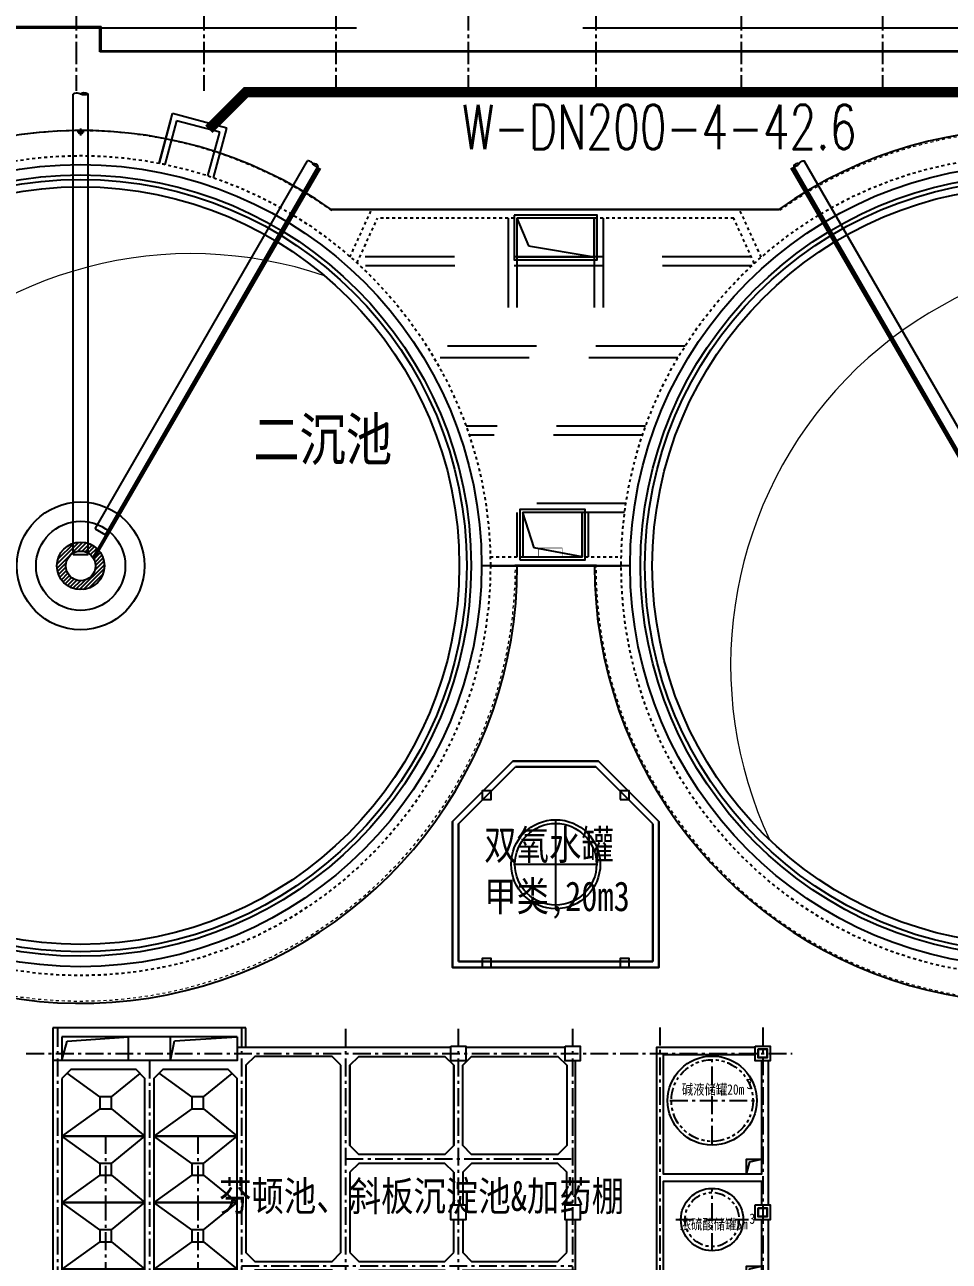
# Model space of a CAD drawing. Header units: metres. Extents: x 497246 to 997717, y 2998582 to 5998198.
# Drawn here: x 497587.37 to 497618.5, y 2998918.17 to 2998959.79 of the extents above; entities that cross this region are included whole.
import ezdxf
from ezdxf.enums import TextEntityAlignment as Align

# ---------------------------------------------------------------- set-up
doc = ezdxf.new("R2010")
doc.units = ezdxf.units.M
doc.header["$LTSCALE"] = 1000
for name, pattern in [('14', [1.6, 1, -0.25, 0.1, -0.25, 0, 0, 0, 0]), ('CENTER', [2, 1.25, -0.25, 0.25, -0.25]), ('CENTER2', [1.125, 0.75, -0.125, 0.125, -0.125]), ('CENTRE', [1.125, 0.75, -0.125, 0.125, -0.125]), ('CONTINOUS', [0]), ('DASHED', [19.05, 12.7, -6.35]), ('HIDDEN', [0.375, 0.25, -0.125]), ('L2', [5, 3, -2]), ('PHANTOM', [2.5, 1.25, -0.25, 0.25, -0.25, 0.25, -0.25]), ('虚线', [2, 1, -1])]:
    doc.linetypes.add(name, pattern=pattern)
doc.layers.get('0').update_dxf_attribs({"linetype": 'CONTINUOUS'})
doc.layers.get('Defpoints').update_dxf_attribs({"linetype": 'CONTINUOUS'})
for name, color, linetype in [('1', 1, 'CENTER'), ('4N', 3, 'CONTINUOUS'), ('BEAM', 4, 'DASHED'), ('DIM_ELEV', 3, 'CONTINUOUS'), ('P15', 8, 'CONTINUOUS'), ('PIPE-污水', 2, 'CONTINUOUS'), ('PUB_TEXT', 7, 'CONTINUOUS'), ('埋件', 2, 'CONTINUOUS'), ('挡墙护坡', 5, 'CONTINUOUS'), ('文字说明', 3, 'CONTINUOUS'), ('水池', 211, 'CONTINUOUS'), ('污水标注', 211, 'CONTINUOUS')]:
    doc.layers.add(name, color=color, linetype=linetype)
for name, color, linetype, lineweight in [('1轮廓实线层', 4, 'CONTINUOUS', 18), ('2', 6, '虚线', 18), ('3中心线层', 7, 'CENTER', 25), ('A01设备', 5, 'CONTINUOUS', 25), ('AM_0', 7, 'CONTINUOUS', 50), ('SM-栏杆', 21, 'FENCELINE1', 15), ('中心线', 1, 'CENTER2', 15), ('细线', 7, 'CONTINUOUS', 18)]:
    doc.layers.add(name, color=color, linetype=linetype, lineweight=lineweight)
doc.styles.add('-黑体', font='simhei.ttf', dxfattribs={"width": 0.8})
doc.styles.add('HZTXT', font='txt', dxfattribs={"width": 0.7, "bigfont": 'HZTXT'})
doc.styles.add('TG_LINETYPE', font='SIMPLEX', dxfattribs={"width": 0.8, "height": 3, "bigfont": 'HZTXT'})
doc.linetypes.add('FENCELINE1', pattern='A,6.35,-2.54,[133,ltypeshp.shx,S=2.54,R=0,X=-2.54,Y=0],-2.54,25.4', length=36.83)
doc.linetypes.add('TG_W', pattern='A,2,-0.3,["W",TG_LINETYPE,S=0.1,R=0,X=-0.23,Y=-0.15],0', length=2.3)

# ---------------------------------------------------------------- blocks, each defined once
blk = doc.blocks.new('BW-7944578', base_point=(574451, -245310))
at = {"layer": '水池'}
blk.add_lwpolyline([(590851, -244510), (575251, -244510), (575251, -203810)], dxfattribs=at)
at = {"layer": '水池', "color": 0}
for points in [[(623151, -203810), (623151, -245310), (590851, -245310)], [(590851, -245310), (590851, -244510)]]:
    blk.add_lwpolyline(points, dxfattribs=at)
at = {"layer": '水池', "linetype": 'DASHED', "ltscale": 1.2}
for points in [[(622351, -203810), (622351, -244510), (598651, -244510)], [(598951, -244510), (590851, -244510)]]:
    blk.add_lwpolyline(points, dxfattribs=at)
blk = doc.blocks.new('A$C23F639D3')
at = {"layer": 'SM-栏杆', "linetype": 'ByBlock', "ltscale": 0.2}
for p, q in [((-32250, 850), (-47500, 850)), ((-32250, 850), (-32250, 50)), ((-32250, 50), (-60, 50))]:
    blk.add_line(p, q, dxfattribs=at)
blk = doc.blocks.new('567GFHNFDEW53')
at = {"layer": '3中心线层', "color": 1, "linetype": 'CENTRE', "ltscale": 0.001}
for p, q in [((497170.283, 2998959.5), (497170.283, 2998909.475)), ((497174.583, 2998959.5), (497174.583, 2998909.475)), ((497179.033, 2998959.5), (497179.033, 2998909.475)), ((497183.483, 2998959.5), (497183.483, 2998909.475)), ((497187.783, 2998959.5), (497187.783, 2998909.475)), ((497192.683, 2998959.5), (497192.683, 2998909.475)), ((497197.433, 2998959.5), (497197.433, 2998909.475))]:
    blk.add_line(p, q, dxfattribs=at)
at = {"xscale": 0.001, "yscale": 0.001, "zscale": 0.001}
for name, p in [('BW-7944578', (497154.683, 2998910.785)), ('A$C23F639D3', (497203.383, 2998910.785))]:
    blk.add_blockref(name, p, dxfattribs=at)
blk = doc.blocks.new('56756YUFHDS')
for points in [[(929453, 524410), (928953, 524410), (928953, 524910), (929453, 524910)], [(929453, 520810), (928953, 520810), (928953, 521310), (929453, 521310)]]:
    blk.add_lwpolyline(points, close=True)
for points in [[(928953, 524410), (929057, 524817), (929453, 524910)], [(928953, 520810), (929057, 521217), (929453, 521310)]]:
    blk.add_lwpolyline(points)
at = {"layer": '1轮廓实线层', "linetype": 'ByBlock', "lineweight": -3}
for p, q in [((912093, 529330), (905593, 529330)), ((905593, 529330), (905593, 528230)), ((905893, 529030), (905893, 528230)), ((905893, 529030), (905893, 528230)), ((911793, 529030), (905893, 529030)), ((908133, 528230), (908133, 529030)), ((909553, 528230), (909553, 529030)), ((911793, 529030), (911793, 528230)), ((912093, 528670), (912093, 529330))]:
    blk.add_line(p, q, dxfattribs=at)
for centre, radius in [((927793, 526883), 1500), ((927790, 522879), 1050)]:
    blk.add_circle(centre, radius, dxfattribs=at)
at = {"layer": '1轮廓实线层', "color": 252, "linetype": 'PHANTOM', "lineweight": -3, "ltscale": 0.3, "true_color": 0x939598}
for centre, radius in [((927793, 526883), 1375), ((927790, 522879), 910)]:
    blk.add_circle(centre, radius, dxfattribs=at)
at = {"layer": '4N', "linetype": 'ByBlock', "lineweight": -3}
for p, q in [((907168, 527010), (906067, 527804)), ((907568, 527010), (908528, 527795)), ((910268, 527010), (909167, 527804)), ((910668, 527010), (911628, 527795)), ((907168, 526610), (905893, 525690)), ((907568, 526610), (908693, 525690)), ((910268, 526610), (908993, 525690)), ((910668, 526610), (911793, 525690)), ((907168, 524770), (905893, 525690)), ((907568, 524770), (908693, 525690)), ((910268, 524770), (908993, 525690)), ((910668, 524770), (911793, 525690)), ((907168, 524370), (905893, 523450)), ((907568, 524370), (908693, 523450)), ((910268, 524370), (908993, 523450)), ((910668, 524370), (911793, 523450)), ((907168, 522530), (905893, 523450)), ((907568, 522530), (908693, 523450)), ((910268, 522530), (908993, 523450)), ((910668, 522530), (911793, 523450)), ((907168, 522130), (905893, 521210)), ((907568, 522130), (908693, 521210)), ((910268, 522130), (908993, 521210)), ((910668, 522130), (911793, 521210)), ((907168, 520290), (905893, 521210)), ((907568, 520290), (908693, 521210)), ((910268, 520290), (908993, 521210)), ((910668, 520290), (911793, 521210)), ((907168, 519890), (906067, 519096)), ((907568, 519890), (908528, 519105)), ((910268, 519890), (909167, 519096)), ((910668, 519890), (911628, 519105))]:
    blk.add_line(p, q, dxfattribs=at)
for points in [[(908393, 527930), (906193, 527930)], [(911493, 527930), (909293, 527930)], [(905893, 527630), (905893, 525690), (908693, 525690), (908693, 527630)], [(908993, 527630), (908993, 525690), (911793, 525690), (911793, 527630)], [(908693, 519270), (908693, 521210), (905893, 521210), (905893, 519270)], [(911793, 519270), (911793, 521210), (908993, 521210), (908993, 519270)], [(906193, 518970), (908393, 518970)], [(909293, 518970), (911493, 518970)]]:
    blk.add_lwpolyline(points, dxfattribs=at)
for points in [[(907168, 526610), (907568, 526610), (907568, 527010), (907168, 527010)], [(910268, 526610), (910668, 526610), (910668, 527010), (910268, 527010)], [(905893, 523450), (908693, 523450), (908693, 525690), (905893, 525690)], [(908993, 523450), (911793, 523450), (911793, 525690), (908993, 525690)], [(907168, 524370), (907568, 524370), (907568, 524770), (907168, 524770)], [(910268, 524370), (910668, 524370), (910668, 524770), (910268, 524770)], [(905893, 521210), (908693, 521210), (908693, 523450), (905893, 523450)], [(908993, 521210), (911793, 521210), (911793, 523450), (908993, 523450)], [(907168, 522130), (907568, 522130), (907568, 522530), (907168, 522530)], [(910268, 522130), (910668, 522130), (910668, 522530), (910268, 522530)], [(907168, 519890), (907568, 519890), (907568, 520290), (907168, 520290)], [(910268, 519890), (910668, 519890), (910668, 520290), (910268, 520290)]]:
    blk.add_lwpolyline(points, close=True, dxfattribs=at)
at = {"layer": 'AM_0', "color": 10, "linetype": '14', "lineweight": -3, "ltscale": 0.6}
for p, q in [((905743, 529298), (905743, 516896)), ((911943, 529298), (911943, 516896)), ((915443, 529298), (915443, 516896)), ((919243, 529298), (919243, 516896)), ((923093, 529298), (923093, 516896)), ((926033, 529339), (926033, 516896)), ((929493, 529339), (929493, 516896)), ((904695, 528470), (930483, 528470)), ((908843, 528230), (908843, 516896)), ((927793, 525429), (927793, 528337)), ((926372, 526883), (929214, 526883)), ((907368, 525690), (907368, 523450)), ((910468, 525690), (910468, 523450)), ((915443, 524920), (923093, 524920)), ((927790, 521826), (927790, 523933)), ((907368, 523450), (907368, 521210)), ((910468, 523450), (910468, 521210)), ((926567, 522879), (929012, 522879)), ((907368, 521210), (907368, 518170)), ((910468, 521210), (910468, 518170)), ((911943, 521320), (923093, 521320)), ((904695, 517770), (930483, 517770))]:
    blk.add_line(p, q, dxfattribs=at)
at = {"layer": 'DIM_ELEV', "color": 0}
for p, q in [((906073, 528884), (908133, 529030)), ((909684, 528895), (911793, 529030)), ((905893, 528230), (906073, 528884)), ((909553, 528230), (909684, 528895))]:
    blk.add_line(p, q, dxfattribs=at)
at = {"layer": '水池'}
for p, q in [((915893, 524770), (915593, 524470)), ((915593, 524470), (915593, 521770)), ((918793, 524770), (915893, 524770)), ((919093, 524470), (918793, 524770)), ((919093, 524470), (919093, 523370)), ((919093, 523370), (919093, 524470)), ((919093, 521770), (919093, 522870)), ((915593, 521770), (915893, 521470)), ((918793, 521470), (919093, 521770)), ((915893, 521470), (918793, 521470))]:
    blk.add_line(p, q, dxfattribs=at)
for points in [[(918993, 528670), (911793, 528670), (911793, 528230), (905593, 528230), (905593, 518670), (911793, 518670), (911793, 517570), (918993, 517570)], [(922843, 528670), (919875, 528670), (919875, 528670), (919493, 528670)], [(929243, 528670), (925913, 528670), (925913, 520570), (929693, 520570), (929693, 522870)], [(915293, 528070), (914993, 528370), (912393, 528370), (912093, 528070), (912093, 521770), (912393, 521470), (914993, 521470), (915293, 521770), (915293, 528070)], [(915893, 528370), (918793, 528370), (919093, 528070), (919093, 525370), (918793, 525070), (915893, 525070), (915593, 525370), (915593, 528070), (915893, 528370), (918793, 528370)], [(922893, 525370), (922593, 525070), (919693, 525070), (919393, 525370), (919393, 528070), (919693, 528370), (922593, 528370), (922893, 528070), (922893, 525370)], [(923193, 523370), (923193, 528220)], [(929453, 528220), (929453, 524410), (926153, 524410), (926153, 528430), (929243, 528430)], [(929693, 523370), (929693, 528220)], [(905893, 527630), (905893, 519270), (906193, 518970), (908393, 518970), (908693, 519270), (908693, 527630), (908393, 527930), (906193, 527930), (905893, 527630)], [(909293, 518970), (911493, 518970), (911793, 519270), (911793, 527630), (911493, 527930), (909293, 527930), (908993, 527630), (908993, 519270), (909293, 518970)], [(915593, 528070), (915593, 525370)], [(919093, 525370), (919093, 528070)], [(915593, 524470), (915593, 521770)], [(922893, 523370), (922893, 524470), (922593, 524770), (919693, 524770), (919393, 524470), (919393, 523370)], [(929453, 522870), (929453, 520810), (926153, 520810), (926153, 524170), (929453, 524170), (929453, 523370)], [(919393, 518020), (919393, 521170), (923193, 521170), (923193, 522870)], [(919393, 522870), (919393, 521770), (919693, 521470), (922593, 521470), (922893, 521770)], [(922893, 521770), (922893, 522870)], [(912093, 520870), (912093, 518170), (912393, 517870), (914993, 517870), (915293, 518170), (915293, 520870), (914993, 521170), (912393, 521170), (912093, 520870)], [(915893, 521170), (918793, 521170), (919093, 520870), (919093, 518170), (918793, 517870), (915893, 517870), (915593, 518170), (915593, 520870), (915893, 521170)], [(915593, 520870), (915593, 518170)], [(919093, 518170), (919093, 520870)], [(912393, 517870), (914993, 517870)], [(915893, 517870), (918793, 517870)], [(911793, 517570), (915293, 517570), (918993, 517570)]]:
    blk.add_lwpolyline(points, dxfattribs=at)
for points in [[(918993, 528720), (919493, 528720), (919493, 528220), (918993, 528220)], [(922843, 528720), (923343, 528720), (923343, 528220), (922843, 528220)], [(929243, 528720), (929743, 528720), (929743, 528220), (929243, 528220)], [(929343, 528620), (929643, 528620), (929643, 528320), (929343, 528320)], [(929353, 528610), (929633, 528610), (929633, 528330), (929353, 528330)], [(918993, 523370), (919493, 523370), (919493, 522870), (918993, 522870)], [(922843, 523370), (923343, 523370), (923343, 522870), (922843, 522870)], [(929243, 523370), (929743, 523370), (929743, 522870), (929243, 522870)], [(929343, 523270), (929643, 523270), (929643, 522970), (929343, 522970)], [(929353, 523260), (929633, 523260), (929633, 522980), (929353, 522980)], [(918993, 518020), (919493, 518020), (919493, 517520), (918993, 517520)], [(922843, 518020), (923343, 518020), (923343, 517520), (922843, 517520)], [(922943, 517920), (923243, 517920), (923243, 517620), (922943, 517620)], [(922953, 517910), (923233, 517910), (923233, 517630), (922953, 517630)], [(929243, 518020), (929743, 518020), (929743, 517520), (929243, 517520)], [(929343, 517920), (929643, 517920), (929643, 517620), (929343, 517620)], [(929353, 517910), (929633, 517910), (929633, 517630), (929353, 517630)]]:
    blk.add_lwpolyline(points, close=True, dxfattribs=at)
blk = doc.blocks.new('45YFBNCETWHJ5')
at = {"linetype": 'CONTINOUS'}
h = blk.add_hatch(dxfattribs=at)
h.set_pattern_fill('ANSI31', color=4, scale=30)
h.set_pattern_definition([(45, (-163135.06, 2342580.08), (-67.351921, 67.351921), [])])
h.paths.add_polyline_path([(963929, 210478, 1), (965529, 210478, 1)])
h.paths.add_polyline_path([(965229, 210478, -1), (964229, 210478, -1)], flags=16)
at = {"layer": '埋件', "lineweight": -3}
h = blk.add_hatch(dxfattribs=at)
h.set_pattern_fill('ANSI31', color=256, scale=5, angle=90, style=0)
h.set_pattern_definition([(135, (924161.786, 295431.263), (-11.22532, -11.22532), [])])
h.paths.add_polyline_path([(964679, 225134), (964779, 225134), (964779, 225034), (964679, 225034)])
at = {"linetype": 'CONTINOUS'}
for p, q in [((967371, 224032), (967819, 225706)), ((969655, 225214), (967819, 225706)), ((967768, 225512), (967372, 224037)), ((967961, 225461), (967567, 223992)), ((969410, 225072), (967961, 225461)), ((969206, 223540), (969655, 225214)), ((969016, 223604), (969410, 225072)), ((988239, 222478), (973164, 222478)), ((978529, 210478), (982929, 210478))]:
    blk.add_line(p, q, dxfattribs=at)
at = {"color": 1, "linetype": 'CONTINOUS'}
for p, q in [((979422, 222178), (979807, 221247)), ((979807, 221247), (982022, 220878)), ((979998, 211090), (979622, 212278)), ((981622, 210778), (979998, 211090))]:
    blk.add_line(p, q, dxfattribs=at)
at = {"color": 6, "linetype": 'CONTINOUS'}
blk.add_line((983229, 210478), (978229, 210478), dxfattribs=at)
at = {"color": 1, "linetype": 'CONTINOUS'}
for points in [[(979322, 222278), (979322, 220778), (982122, 220778), (982122, 222278)], [(979422, 222178), (979422, 220878), (982022, 220878), (982022, 222178)], [(979522, 210678), (981722, 210678), (981722, 212378), (979522, 212378)], [(979622, 210778), (981622, 210778), (981622, 212278), (979622, 212278)]]:
    blk.add_lwpolyline(points, close=True, dxfattribs=at)
at = {"linetype": 'CONTINOUS'}
for centre, radius in [((964729, 210487), 13500), ((996729, 210478), 13500), ((964729, 210487), 13150), ((996729, 210478), 13150), ((964729, 210487), 13000), ((996729, 210478), 13000)]:
    blk.add_circle(centre, radius, dxfattribs=at)
at = {"color": 3, "linetype": 'CONTINOUS'}
for centre in [(964729, 210487), (996729, 210478)]:
    blk.add_circle(centre, 12750, dxfattribs=at)
for centre, radius, start, end in [((996729, 210478), 14700, 180, 125.2813), ((964739, 210444), 14690, 55.0047, 0.1318)]:
    blk.add_arc(centre, radius, start, end)
at = {"layer": '1', "linetype": 'CONTINOUS', "const_width": 20}
blk.add_lwpolyline([(980143, 210778), (980143, 211078), (980943, 211078), (980943, 210778)], dxfattribs=at)
at = {"layer": '2', "ltscale": 0.06, "const_width": 10}
for points in [[(988254, 222428), (973185, 222428)], [(979370, 210528), (982079, 210528)]]:
    blk.add_lwpolyline(points, dxfattribs=at)
at = {"layer": '2', "ltscale": 0.06}
for centre, radius, start, end in [((964725, 210474), 14645, 54.7114, 0.2128), ((996729, 210478), 14650, 179.8045, 125.3434)]:
    blk.add_arc(centre, radius, start, end, dxfattribs=at)
at = {"layer": 'A01设备', "color": 7}
for radius in [2150, 1502, 800, 500]:
    blk.add_circle((964729, 210478), radius, dxfattribs=at)
at = {"layer": 'BEAM', "linetype": 'L2'}
for p, q in [((979122, 222178), (979122, 217878)), ((979422, 222178), (979422, 217878)), ((982022, 222178), (982022, 217878)), ((982322, 222178), (982322, 217878)), ((987314, 220878), (974130, 220878)), ((987325, 220578), (974130, 220578)), ((985081, 217878), (976383, 217878)), ((984836, 217478), (976627, 217478)), ((983754, 215178), (977707, 215178)), ((983649, 214878), (977812, 214878)), ((983090, 212578), (978370, 212578)), ((983047, 212278), (978412, 212278)), ((979422, 212278), (979422, 210778)), ((979622, 212278), (979622, 210778)), ((981622, 212278), (981622, 210778)), ((981822, 212278), (981822, 210778))]:
    blk.add_line(p, q, dxfattribs=at)
at = {"layer": 'P15', "color": 3}
for p, q in [((964479, 210861), (964479, 226359)), ((964979, 210861), (964979, 226359)), ((965216, 211721), (972371, 224114)), ((996242, 211721), (989087, 224114)), ((965209, 210860), (972761, 223889)), ((965252, 210835), (972804, 223864)), ((965562, 211521), (972718, 223914)), ((996206, 210835), (988654, 223864)), ((996249, 210860), (988697, 223889)), ((995896, 211521), (988740, 223914)), ((965216, 211721), (965562, 211521)), ((964479, 210861), (964979, 210861))]:
    blk.add_line(p, q, dxfattribs=at)
at = {"layer": 'P15', "linetype": 'HIDDEN', "ltscale": 0.2}
for p, q in [((973797, 220871), (974530, 222478)), ((987647, 220871), (986915, 222478)), ((974037, 220675), (974723, 222178)), ((986722, 222178), (974723, 222178)), ((987414, 220660), (986722, 222178)), ((978523, 210778), (982932, 210778))]:
    blk.add_line(p, q, dxfattribs=at)
at = {"layer": 'P15', "color": 3}
blk.add_lwpolyline([(965173, 210838), (965173, 210838, 1.001688), (965251, 210793, 0.997061)], format="xyb", close=True, dxfattribs=at)
blk.add_lwpolyline([(965190, 210828), (965190, 210828, 1.001688), (965234, 210803, 0.996633), (965190, 210828, 1.994026)], format="xyb", dxfattribs=at)
at = {"layer": 'P15', "linetype": 'HIDDEN', "ltscale": 0.2}
for centre in [(964729, 210487), (996729, 210478)]:
    blk.add_circle(centre, 13800, dxfattribs=at)
at = {"layer": 'P15', "color": 3}
for points, start_tangent, end_tangent in [([(964729, 226359), (964779, 226397), (964979, 226359), (964788, 226337), (964729, 226359), (964670, 226382), (964479, 226359)], (0.705111, 0.709097), (-0.959591, -0.281399)), ([(972544, 224014), (972606, 224023), (972719, 223917), (972584, 223966), (972544, 224014), (972504, 224063), (972371, 224114)], (0.952081, 0.305846), (-0.978503, 0.206233)), ([(988914, 224014), (988852, 224023), (988739, 223917), (988874, 223966), (988914, 224014), (988954, 224063), (989087, 224114)], (-0.952081, 0.305846), (0.978503, 0.206233))]:
    blk.add_spline(points, degree=3, dxfattribs=dict(at, start_tangent=start_tangent, end_tangent=end_tangent))
at = {"layer": '中心线', "ltscale": 0.02}
for p, q in [((965212, 210815), (972782, 223877)), ((996246, 210815), (988676, 223877))]:
    blk.add_line(p, q, dxfattribs=at)
at = {"layer": '埋件', "lineweight": -3}
for p, q in [((964729, 225202), (964729, 224966)), ((964847, 225084), (964611, 225084))]:
    blk.add_line(p, q, dxfattribs=at)
blk.add_lwpolyline([(964679, 225134), (964779, 225134), (964779, 225034), (964679, 225034)], close=True, dxfattribs=at)
at = {"layer": '文字说明'}
blk.add_solid([(981060, 210626), (981060, 210627), (981060, 210626)], dxfattribs=at)

msp = doc.modelspace()

# ---------------------------------------------------------------- hatches: boundary and pattern name
at = {"layer": 'PIPE-污水'}
msp.add_hatch(color=0, dxfattribs=at).paths.add_polyline_path([(497594.816, 2998957.516), (497594.692, 2998957.64), (497594.743, 2998957.691)])
at = {"layer": 'PIPE-污水', "linetype": 'TG_W'}
msp.add_hatch(color=0, dxfattribs=at).paths.add_polyline_path([(497594.816, 2998957.516), (497594.816, 2998957.691), (497594.743, 2998957.691)])
at = {"layer": '挡墙护坡', "linetype": 'Continuous'}
h = msp.add_hatch(dxfattribs=at)
h.set_pattern_fill('ANSI33', color=256, style=0)
h.set_pattern_definition([(45, (-861.717, 0), (-2.2450640303, 2.2450640303), []), (45, (-859.472, 0), (-2.2450640303, 2.2450640303), [1.5875, -0.79375])])
edge = h.paths.add_edge_path()
edge.add_line((497928.516, 2998901.333), (497928.516, 2998904.333))
edge.add_line((497928.516, 2998904.333), (497677.906, 2998904.333))
edge.add_line((497677.906, 2998904.333), (497652.906, 2998907.833))
edge.add_line((497652.906, 2998907.833), (497585.758, 2998907.833))
edge.add_line((497585.758, 2998907.833), (497584.114, 2998907.908))
edge.add_line((497584.114, 2998907.908), (497583.086, 2998908.033))
edge.add_arc((497585.689, 2998924.833), 17, 179.9914, 261.1919, ccw=False)
edge.add_line((497568.689, 2998924.835), (497568.608, 2998970.517))
edge.add_line((497568.608, 2998970.517), (497565.063, 2998995.51))
edge.add_line((497565.063, 2998995.51), (497564.955, 2999056.413))
edge.add_line((497564.955, 2999056.413), (497561.955, 2999056.408))
edge.add_line((497561.955, 2999056.408), (497562.064, 2998995.296))
edge.add_line((497562.064, 2998995.296), (497565.608, 2998970.302))
edge.add_line((497565.608, 2998970.302), (497565.689, 2998924.833))
edge.add_arc((497585.689, 2998924.833), 20, 180.0001, 261.3369)
edge.add_line((497582.677, 2998905.061), (497583.864, 2998904.916))
edge.add_line((497583.864, 2998904.916), (497585.689, 2998904.833))
edge.add_line((497585.689, 2998904.833), (497652.697, 2998904.833))
edge.add_line((497652.697, 2998904.833), (497677.697, 2998901.333))
edge.add_line((497677.697, 2998901.333), (497928.516, 2998901.333))

# ---------------------------------------------------------------- linework, layer by layer
at = {"linetype": 'ByBlock', "lineweight": -3}
for p, q in [((497601.972, 2998932.885), (497603.89, 2998934.804)), ((497606.603, 2998934.804), (497603.89, 2998934.804)), ((497603.89, 2998934.804), (497606.603, 2998934.804)), ((497608.522, 2998932.885), (497606.603, 2998934.804)), ((497601.972, 2998932.885), (497601.972, 2998928.254)), ((497601.972, 2998928.254), (497601.972, 2998932.885)), ((497608.522, 2998928.254), (497608.522, 2998932.885)), ((497608.522, 2998932.885), (497608.522, 2998928.254)), ((497601.972, 2998928.254), (497608.522, 2998928.254)), ((497608.522, 2998928.254), (497601.972, 2998928.254))]:
    msp.add_line(p, q, dxfattribs=at)
at = {"color": 1, "linetype": '14', "lineweight": -3, "ltscale": 0.6}
for p, q in [((497605.247, 2998930.075), (497605.247, 2998932.982)), ((497603.826, 2998931.529), (497606.668, 2998931.529))]:
    msp.add_line(p, q, dxfattribs=at)
at = {"linetype": 'ByBlock', "lineweight": -3, "flags": 128}
for points in [[(497608.722, 2998932.968), (497608.722, 2998928.054), (497601.772, 2998928.054), (497601.772, 2998932.968), (497603.807, 2998935.004), (497606.686, 2998935.004)], [(497601.772, 2998932.968), (497601.772, 2998928.054), (497608.722, 2998928.054), (497608.722, 2998932.968), (497606.686, 2998935.004), (497603.807, 2998935.004)], [(497603.807, 2998935.004), (497606.686, 2998935.004)], [(497608.722, 2998932.968), (497608.722, 2998928.054), (497601.772, 2998928.054), (497601.772, 2998932.968)]]:
    msp.add_lwpolyline(points, dxfattribs=at)
at = {"linetype": 'ByBlock', "lineweight": -3}
for points in [[(497602.772, 2998933.704), (497603.072, 2998933.704), (497603.072, 2998934.004), (497602.772, 2998934.004)], [(497607.422, 2998933.704), (497607.722, 2998933.704), (497607.722, 2998934.004), (497607.422, 2998934.004)], [(497602.772, 2998928.054), (497603.072, 2998928.054), (497603.072, 2998928.354), (497602.772, 2998928.354)], [(497607.422, 2998928.054), (497607.722, 2998928.054), (497607.722, 2998928.354), (497607.422, 2998928.354)]]:
    msp.add_lwpolyline(points, close=True, dxfattribs=at)
msp.add_circle((497605.247, 2998931.529), 1.5, dxfattribs=at)
at = {"color": 252, "linetype": 'PHANTOM', "lineweight": -3, "ltscale": 0.3, "true_color": 0x939598}
msp.add_circle((497605.247, 2998931.529), 1.375, dxfattribs=at)
at = {"layer": 'PIPE-污水', "color": 0, "ltscale": 0.05, "const_width": 0.35}
msp.add_lwpolyline([(497593.565, 2998956.266), (497594.816, 2998957.516)], dxfattribs=at)
at = {"layer": 'PIPE-污水', "color": 0, "linetype": 'TG_W', "ltscale": 0.005, "const_width": 0.35}
msp.add_lwpolyline([(497631.876, 2998957.516), (497594.816, 2998957.516)], dxfattribs=at)
at = {"layer": '污水标注', "color": 201, "linetype": 'Continuous', "ltscale": 500}
msp.add_lwpolyline([(497617.044, 2998956.888, 0, 0, 0), (497620.78, 2998956.883, 0, 0.36, 0), (497619.43, 2998956.885, 0, 0, 0)], format="xyseb", dxfattribs=at)
at = {"layer": '细线', "color": 253}
for centre in [(497592.983, 2998938.237), (497624.983, 2998938.237)]:
    msp.add_arc(centre, 13.844, 71.1275, 205.1344, dxfattribs=at)

# ---------------------------------------------------------------- block references
at = {"color": 0}
msp.add_blockref('567GFHNFDEW53', (418.814, 48.088), dxfattribs=at)
at = {"layer": 'Defpoints', "color": 6, "xscale": 0.001, "yscale": 0.001, "zscale": 0.001}
for name, p in [('45YFBNCETWHJ5', (496624.522, 2998731.095)), ('56756YUFHDS', (496682.724, 2998396.691))]:
    msp.add_blockref(name, p, dxfattribs=at)

# ---------------------------------------------------------------- texts
at = {"layer": 'PUB_TEXT', "color": 0, "linetype": 'Continuous', "style": '-黑体', "width": 0.8}
for s, height, p in [('二沉池', 1.4288, (497595.061, 2998945.12)), ('双氧水罐', 1.0002, (497602.838, 2998931.681)), ('甲类,20m3', 1.0002, (497602.838, 2998929.952)), ('芬顿池、斜板沉淀池&加药棚', 1.00019, (497593.909, 2998919.86))]:
    msp.add_text(s, height=height, dxfattribs=at).set_placement(p)
for s, height, p in [('碱液储罐20m', 0.3501, (497610.546, 2998923.774)), ('3', 0.35, (497611.768, 2998923.964)), ('浓硫酸储罐5m', 0.3501, (497610.567, 2998919.236)), ('3', 0.35, (497611.867, 2998919.426))]:
    msp.add_text(s, height=height, dxfattribs=at).set_placement(p, align=Align.CENTER)
at = {"layer": '污水标注', "color": 201, "linetype": 'Continuous', "ltscale": 500, "style": 'HZTXT', "width": 0.7}
msp.add_text('W-DN200-4-42.6', height=1.5, dxfattribs=at).set_placement((497608.735, 2998956.344, 20.881), align=Align.MIDDLE)

doc.saveas('drawing.dxf')
